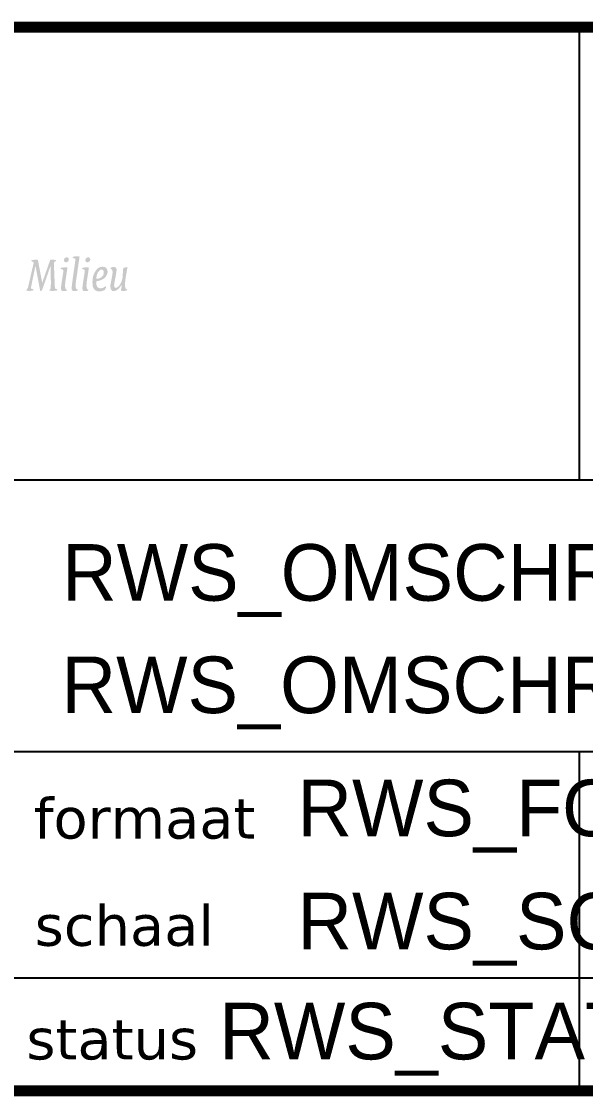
# Model space of a CAD drawing. Extents: x -180 to 14, y -9 to 47.
# Drawn here: x -99.65 to -74.73, y -0.25 to 47.25 of the extents above; entities that cross this region are included whole.
import ezdxf

# ---------------------------------------------------------------- set-up
doc = ezdxf.new("R2010")
doc.units = 0
doc.header["$MEASUREMENT"] = 0
for name, color, linetype in [('TO-XX-STEMPEL', 7, 'CONTINUOUS'), ('TO-XX-STEMPEL @ 1', 7, 'CONTINUOUS'), ('TO-XX-T18_1', 7, 'CONTINUOUS'), ('TO-XX-T25_1', 7, 'CONTINUOUS')]:
    doc.layers.add(name, color=color, linetype=linetype)
doc.styles.add('RIJKSHUISSTIJL', font='verdana.TTF', dxfattribs={"height": 1.8})
doc.styles.add('RTW_ISO', font='iso-rtw.shx')

# ---------------------------------------------------------------- blocks, each defined once
blk = doc.blocks.new('RIJKSLOGO-KLEIN')
at = {"layer": 'TO-XX-STEMPEL @ 1', "linetype": 'Continuous', "lineweight": 0}
h = blk.add_hatch(color=256, dxfattribs=at)
h.paths.add_polyline_path([(81.145, -10.375), (81.139, -10.341), (81.134, -10.313), (81.125, -10.283), (81.05, -10.274), (80.978, -10.28), (80.928, -10.286), (80.858, -10.293), (80.836, -10.303), (80.833, -10.325), (80.89, -10.364), (80.93, -10.381), (80.944, -10.402), (80.922, -10.497), (80.9, -10.592), (80.883, -10.664), (80.866, -10.736), (80.85, -10.809), (80.833, -10.881), (80.816, -10.953), (80.8, -11.026), (80.783, -11.098), (80.766, -11.17), (80.75, -11.243), (80.733, -11.315), (80.716, -11.388), (80.699, -11.46), (80.684, -11.527), (80.641, -11.581), (80.611, -11.625), (80.617, -11.64), (80.637, -11.644), (80.666, -11.649), (80.766, -11.655), (80.897, -11.641), (80.933, -11.61), (80.923, -11.584), (80.902, -11.573), (80.849, -11.559), (80.812, -11.546), (80.816, -11.533), (80.822, -11.504), (80.827, -11.477), (80.833, -11.449), (80.839, -11.421), (80.844, -11.393), (80.85, -11.365), (80.855, -11.337), (80.861, -11.31), (80.866, -11.282), (80.872, -11.254), (80.878, -11.226), (80.883, -11.198), (80.889, -11.17), (80.894, -11.143), (80.9, -11.115), (80.905, -11.087), (80.911, -11.059), (80.922, -11.009), (80.933, -10.959), (80.939, -10.931), (80.944, -10.903), (80.95, -10.876), (80.955, -10.848), (80.961, -10.82), (80.967, -10.792), (80.972, -10.764), (80.978, -10.736), (80.983, -10.709), (80.989, -10.681), (80.994, -10.653), (81, -10.625), (81.006, -10.597), (81.011, -10.568), (81.017, -10.545), (81.022, -10.568), (81.028, -10.597), (81.033, -10.625), (81.039, -10.653), (81.045, -10.681), (81.05, -10.709), (81.056, -10.736), (81.061, -10.764), (81.067, -10.798), (81.072, -10.831), (81.078, -10.859), (81.084, -10.887), (81.089, -10.914), (81.095, -10.942), (81.1, -10.976), (81.106, -11.009), (81.111, -11.037), (81.117, -11.065), (81.122, -11.093), (81.128, -11.12), (81.134, -11.148), (81.139, -11.176), (81.145, -11.209), (81.15, -11.243), (81.156, -11.271), (81.161, -11.299), (81.167, -11.326), (81.173, -11.354), (81.178, -11.388), (81.184, -11.421), (81.189, -11.449), (81.195, -11.477), (81.2, -11.504), (81.206, -11.532), (81.212, -11.56), (81.217, -11.588), (81.223, -11.621), (81.231, -11.657), (81.265, -11.665), (81.293, -11.645), (81.318, -11.598), (81.345, -11.522), (81.384, -11.41), (81.423, -11.299), (81.462, -11.187), (81.501, -11.076), (81.54, -10.965), (81.579, -10.853), (81.618, -10.742), (81.658, -10.628), (81.673, -10.586), (81.686, -10.556), (81.69, -10.791), (81.696, -11.031), (81.701, -11.282), (81.694, -11.546), (81.66, -11.585), (81.635, -11.622), (81.661, -11.648), (81.796, -11.655), (81.949, -11.642), (81.981, -11.626), (81.99, -11.604), (81.947, -11.571), (81.893, -11.556), (81.879, -11.493), (81.874, -11.432), (81.868, -11.299), (81.863, -11.165), (81.857, -11.026), (81.852, -10.887), (81.846, -10.753), (81.84, -10.619), (81.835, -10.489), (81.851, -10.363), (81.901, -10.35), (81.935, -10.324), (81.927, -10.294), (81.879, -10.286), (81.835, -10.28), (81.751, -10.275), (81.673, -10.275), (81.645, -10.359), (81.612, -10.452), (81.573, -10.564), (81.534, -10.675), (81.49, -10.803), (81.445, -10.931), (81.406, -11.042), (81.367, -11.154), (81.34, -11.23), (81.315, -11.295), (81.312, -11.272), (81.306, -11.243), (81.301, -11.209), (81.295, -11.176), (81.289, -11.148), (81.284, -11.12), (81.278, -11.093), (81.273, -11.065), (81.267, -11.031), (81.262, -10.998), (81.256, -10.97), (81.25, -10.942), (81.245, -10.914), (81.239, -10.887), (81.234, -10.853), (81.228, -10.82), (81.223, -10.792), (81.217, -10.764), (81.212, -10.731), (81.206, -10.697), (81.2, -10.67), (81.195, -10.642), (81.189, -10.614), (81.184, -10.586), (81.178, -10.553), (81.173, -10.519), (81.167, -10.491), (81.161, -10.464), (81.156, -10.436), (81.15, -10.408)])
h.paths.add_polyline_path([(82.493, -10.253), (82.476, -10.208), (82.439, -10.176), (82.369, -10.171), (82.309, -10.213), (82.277, -10.28), (82.291, -10.351), (82.324, -10.383), (82.39, -10.391), (82.463, -10.351), (82.489, -10.303)])
h.paths.add_polyline_path([(83.439, -10.253), (83.422, -10.208), (83.386, -10.176), (83.315, -10.171), (83.255, -10.213), (83.223, -10.28), (83.237, -10.351), (83.271, -10.383), (83.336, -10.391), (83.409, -10.351), (83.435, -10.303)])
h.paths.add_polyline_path([(82.959, -10.202), (82.965, -10.163), (82.969, -10.143), (82.95, -10.126), (82.865, -10.119), (82.792, -10.124), (82.757, -10.13), (82.693, -10.143), (82.659, -10.173), (82.671, -10.198), (82.705, -10.208), (82.756, -10.221), (82.792, -10.246), (82.787, -10.263), (82.781, -10.308), (82.776, -10.352), (82.77, -10.391), (82.764, -10.43), (82.759, -10.469), (82.753, -10.508), (82.748, -10.547), (82.742, -10.586), (82.737, -10.625), (82.731, -10.664), (82.725, -10.703), (82.72, -10.742), (82.714, -10.781), (82.709, -10.82), (82.703, -10.859), (82.698, -10.898), (82.692, -10.937), (82.686, -10.976), (82.681, -11.015), (82.675, -11.054), (82.67, -11.093), (82.664, -11.132), (82.659, -11.176), (82.653, -11.221), (82.648, -11.26), (82.642, -11.299), (82.636, -11.343), (82.631, -11.388), (82.625, -11.449), (82.62, -11.51), (82.614, -11.549), (82.624, -11.602), (82.655, -11.644), (82.734, -11.666), (82.832, -11.654), (82.885, -11.634), (82.892, -11.615), (82.855, -11.586), (82.807, -11.539), (82.792, -11.43), (82.798, -11.343), (82.803, -11.293), (82.809, -11.243), (82.814, -11.204), (82.82, -11.165), (82.826, -11.126), (82.831, -11.087), (82.837, -11.048), (82.842, -11.009), (82.848, -10.97), (82.853, -10.931), (82.859, -10.892), (82.865, -10.853), (82.87, -10.814), (82.876, -10.775), (82.881, -10.736), (82.887, -10.697), (82.892, -10.658), (82.898, -10.619), (82.904, -10.581), (82.909, -10.542), (82.915, -10.503), (82.92, -10.464), (82.926, -10.425), (82.931, -10.386), (82.937, -10.352), (82.943, -10.319), (82.948, -10.28), (82.954, -10.241)])
h.paths.add_polyline_path([(82.386, -10.953), (82.391, -10.914), (82.397, -10.876), (82.403, -10.837), (82.408, -10.798), (82.414, -10.764), (82.417, -10.733), (82.428, -10.676), (82.427, -10.616), (82.325, -10.608), (82.155, -10.634), (82.125, -10.664), (82.192, -10.703), (82.258, -10.736), (82.252, -10.753), (82.247, -10.809), (82.241, -10.864), (82.236, -10.903), (82.23, -10.942), (82.225, -10.976), (82.219, -11.009), (82.213, -11.048), (82.208, -11.087), (82.202, -11.12), (82.197, -11.154), (82.191, -11.187), (82.186, -11.221), (82.18, -11.26), (82.174, -11.299), (82.169, -11.343), (82.163, -11.388), (82.158, -11.432), (82.152, -11.477), (82.147, -11.542), (82.16, -11.621), (82.194, -11.653), (82.261, -11.666), (82.353, -11.654), (82.406, -11.634), (82.413, -11.612), (82.39, -11.593), (82.346, -11.556), (82.325, -11.439), (82.33, -11.343), (82.336, -11.293), (82.341, -11.243), (82.347, -11.204), (82.353, -11.165), (82.358, -11.132), (82.364, -11.098), (82.369, -11.059), (82.375, -11.02), (82.38, -10.987)])
h.paths.add_polyline_path([(83.343, -10.876), (83.349, -10.837), (83.354, -10.798), (83.36, -10.764), (83.364, -10.733), (83.374, -10.676), (83.373, -10.616), (83.271, -10.608), (83.101, -10.634), (83.071, -10.664), (83.138, -10.703), (83.204, -10.736), (83.199, -10.753), (83.193, -10.809), (83.187, -10.864), (83.182, -10.903), (83.176, -10.942), (83.171, -10.976), (83.165, -11.009), (83.16, -11.048), (83.154, -11.087), (83.148, -11.12), (83.143, -11.154), (83.137, -11.187), (83.132, -11.221), (83.126, -11.26), (83.121, -11.299), (83.115, -11.343), (83.109, -11.388), (83.104, -11.432), (83.098, -11.477), (83.093, -11.542), (83.106, -11.621), (83.14, -11.653), (83.207, -11.666), (83.299, -11.654), (83.353, -11.634), (83.359, -11.612), (83.336, -11.593), (83.293, -11.556), (83.271, -11.439), (83.276, -11.343), (83.282, -11.293), (83.288, -11.243), (83.293, -11.204), (83.299, -11.165), (83.304, -11.132), (83.31, -11.098), (83.315, -11.059), (83.321, -11.02), (83.327, -10.987), (83.332, -10.953), (83.338, -10.914)])
h.paths.add_polyline_path([(84.207, -10.814), (84.199, -10.736), (84.153, -10.652), (84.08, -10.599), (83.989, -10.586), (83.883, -10.602), (83.789, -10.647), (83.713, -10.722), (83.627, -10.85), (83.571, -10.995), (83.549, -11.098), (83.544, -11.132), (83.538, -11.276), (83.551, -11.456), (83.587, -11.536), (83.635, -11.602), (83.699, -11.646), (83.752, -11.666), (83.769, -11.671), (83.836, -11.677), (83.905, -11.671), (83.933, -11.666), (83.992, -11.652), (84.058, -11.62), (84.099, -11.589), (84.136, -11.519), (84.131, -11.449), (84.093, -11.463), (84.003, -11.523), (83.898, -11.543), (83.801, -11.524), (83.742, -11.462), (83.715, -11.382), (83.705, -11.29), (83.713, -11.238), (83.736, -11.221), (83.77, -11.217), (83.823, -11.206), (83.946, -11.165), (84.064, -11.094), (84.145, -10.999), (84.193, -10.901)])
h.paths.add_polyline_path([(84.039, -10.842), (84.033, -10.887), (84.028, -10.914), (84.007, -10.969), (83.947, -11.038), (83.872, -11.086), (83.798, -11.109), (83.772, -11.115), (83.738, -11.12), (83.709, -11.116), (83.711, -11.092), (83.716, -11.039), (83.734, -10.941), (83.773, -10.841), (83.844, -10.756), (83.893, -10.716), (83.936, -10.709), (83.997, -10.727), (84.032, -10.779)], flags=16)
h.paths.add_polyline_path([(84.98, -11.287), (84.985, -11.237), (84.991, -11.187), (84.996, -11.143), (85.002, -11.098), (85.007, -11.059), (85.013, -11.02), (85.019, -10.987), (85.024, -10.953), (85.03, -10.926), (85.035, -10.898), (85.041, -10.864), (85.046, -10.831), (85.052, -10.798), (85.058, -10.764), (85.063, -10.736), (85.069, -10.709), (85.074, -10.675), (85.08, -10.641), (85.084, -10.615), (85.078, -10.599), (85.013, -10.611), (84.925, -10.633), (84.9, -10.65), (84.896, -10.681), (84.891, -10.72), (84.885, -10.803), (84.879, -10.887), (84.874, -10.97), (84.87, -11.052), (84.86, -11.108), (84.826, -11.232), (84.771, -11.353), (84.697, -11.448), (84.624, -11.507), (84.556, -11.52), (84.506, -11.487), (84.495, -11.409), (84.501, -11.343), (84.507, -11.31), (84.512, -11.276), (84.518, -11.248), (84.523, -11.221), (84.529, -11.187), (84.534, -11.154), (84.54, -11.126), (84.545, -11.098), (84.551, -11.07), (84.557, -11.042), (84.562, -11.015), (84.568, -10.987), (84.573, -10.948), (84.579, -10.909), (84.584, -10.876), (84.59, -10.842), (84.596, -10.798), (84.601, -10.753), (84.607, -10.717), (84.592, -10.647), (84.548, -10.609), (84.486, -10.598), (84.428, -10.603), (84.369, -10.622), (84.336, -10.637), (84.329, -10.653), (84.365, -10.688), (84.414, -10.735), (84.429, -10.822), (84.423, -10.887), (84.417, -10.926), (84.412, -10.965), (84.406, -10.998), (84.401, -11.031), (84.395, -11.059), (84.39, -11.087), (84.384, -11.115), (84.378, -11.143), (84.373, -11.176), (84.367, -11.209), (84.362, -11.237), (84.356, -11.265), (84.351, -11.293), (84.345, -11.321), (84.34, -11.349), (84.334, -11.376), (84.328, -11.457), (84.348, -11.572), (84.382, -11.622), (84.425, -11.654), (84.501, -11.661), (84.593, -11.634), (84.713, -11.54), (84.811, -11.412), (84.833, -11.382), (84.835, -11.432), (84.829, -11.46), (84.824, -11.488), (84.818, -11.516), (84.813, -11.543), (84.807, -11.571), (84.801, -11.599), (84.796, -11.628), (84.849, -11.659), (84.907, -11.661), (84.952, -11.655), (85.032, -11.642), (85.074, -11.611), (85.047, -11.577), (85.013, -11.56), (84.986, -11.519), (84.974, -11.389)])

msp = doc.modelspace()

# ---------------------------------------------------------------- linework, layer by layer
at = {"layer": 'TO-XX-STEMPEL'}
for p, q in [((-75, 27), (-75, 47)), ((-180, 27), (0, 27)), ((-180, 15), (-37.5, 15)), ((-75, 0), (-75, 15)), ((-180, 5), (0, 5))]:
    msp.add_line(p, q, dxfattribs=at)
at = {"layer": 'TO-XX-STEMPEL', "const_width": 0.5}
msp.add_lwpolyline([(0, 0), (0, 47), (-180, 47), (-180, 0), (0, 0)], dxfattribs=at)

# ---------------------------------------------------------------- block references
at = {"layer": 'TO-XX-STEMPEL'}
msp.add_blockref('RIJKSLOGO-KLEIN', (-180.053, 47), dxfattribs=at)

# ---------------------------------------------------------------- texts
at = {"layer": 'TO-XX-T18_1', "style": 'RIJKSHUISSTIJL'}
for s, p in [('formaat', (-99.107, 11.147)), ('schaal', (-99.066, 6.41)), ('status', (-99.435, 1.389))]:
    msp.add_text(s, height=1.8, dxfattribs=at).set_placement(p)
at = {"layer": 'TO-XX-T25_1', "style": 'RTW_ISO', "flags": 8}
for tag, p in [('RWS_OMSCHR2', (-97.856, 21.656)), ('RWS_OMSCHR4', (-97.883, 16.689)), ('RWS_FORMAAT', (-87.459, 11.25)), ('RWS_SCHAAL', (-87.459, 6.25)), ('RWS_STATUS', (-90.912, 1.389))]:
    msp.add_attdef(tag, p, '', height=2.5, dxfattribs=at)

doc.saveas('drawing.dxf')
